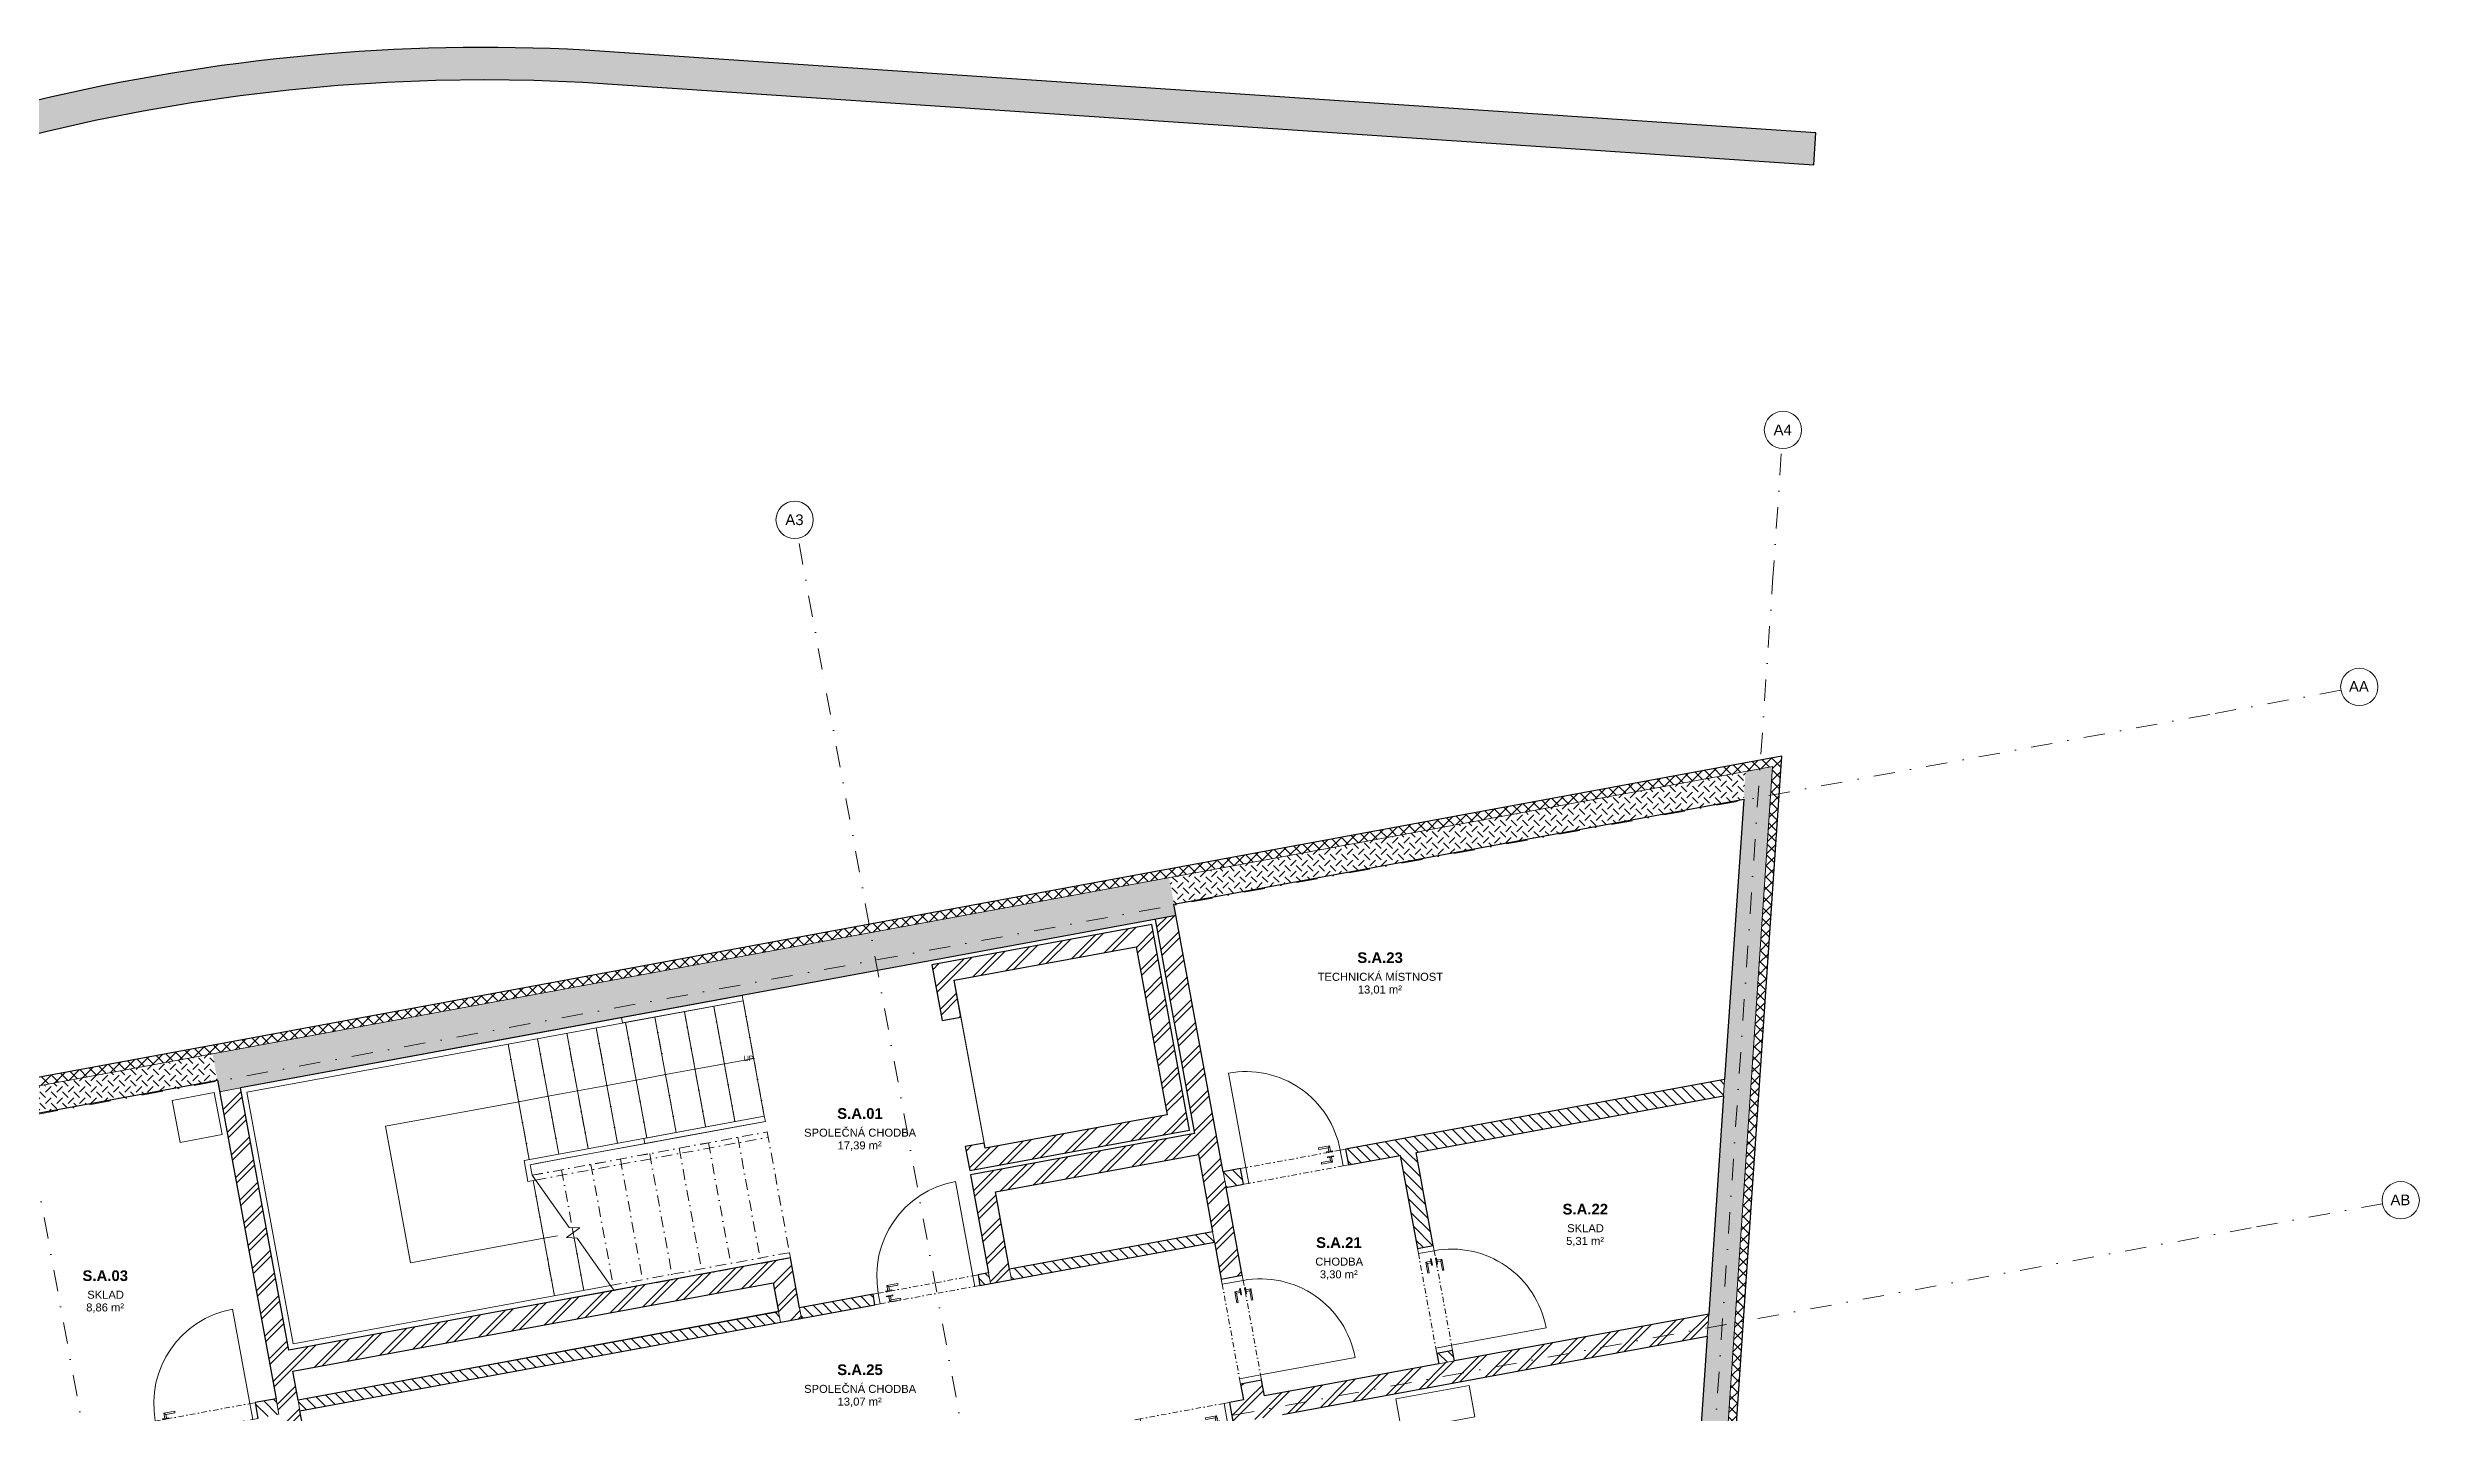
# Model space of a CAD drawing. Header units: millimetres. Extents: x -45447 to 28320, y -3247 to 72859.
# Drawn here: x 6063 to 28320, y 10151 to 22938 of the extents above; entities that cross this region are included whole.
import ezdxf

# ---------------------------------------------------------------- set-up
doc = ezdxf.new("R2010")
doc.units = ezdxf.units.MM
for name, pattern in [('HA_DashDot_10mm-S3mm', [500, 200, -150, 0, -150]), ('HA_DashDot_2_2mm-S0_6mm', [110, 50, -30, 0, -30]), ('HA_DashDot_4mm-S1mm', [200, 100, -50, 0, -50])]:
    doc.linetypes.add(name, pattern=pattern)
for name, color, linetype, lineweight in [('-UNDERLAY_A-AREA-____-IDEN', 252, 'Continuous', 9), ('-UNDERLAY_A-DOOR-____-OTLN', 252, 'Continuous', 9), ('-UNDERLAY_A-DOOR-FRAM-MCUT', 252, 'Continuous', 9), ('-UNDERLAY_A-FLOR-____-OTLN', 252, 'Continuous', 9), ('-UNDERLAY_A-FLOR-HRAL-MBND', 252, 'HA_DashDot_4mm-S1mm', 9), ('-UNDERLAY_A-FLOR-HRAL-OTLN', 252, 'Continuous', 9), ('-UNDERLAY_A-GENM-____-OTLN', 252, 'Continuous', 9), ('-UNDERLAY_A-WALL-____-MCUT', 252, 'Continuous', 9), ('-UNDERLAY_A-WALL-____-PATT', 252, 'Continuous', 25), ('-UNDERLAY_I-WALL-____-MCUT', 252, 'Continuous', 25), ('-UNDERLAY_S-GRID-____-IDEN', 252, 'Continuous', 9), ('-UNDERLAY_S-GRID-____-OTLN', 252, 'Continuous', 5), ('-UNDERLAY_S-STRS-____-IDEN', 252, 'Continuous', 5), ('-UNDERLAY_S-STRS-____-MBND', 252, 'HA_DashDot_4mm-S1mm', 9), ('-UNDERLAY_S-STRS-____-OTLN', 252, 'Continuous', 9), ('A-DOOR-____-MCUT', 252, 'HA_DashDot_2_2mm-S0_6mm', 9), ('A-DOOR-____-OTLN', 252, 'Continuous', 9)]:
    doc.layers.add(name, color=color, linetype=linetype, lineweight=lineweight)
doc.styles.add('Arial', font='arial.ttf', dxfattribs={"height": 50})
doc.styles.add('Arial_1', font='arial.ttf', dxfattribs={"height": 100})
doc.styles.add('Arial_2', font='arial.ttf', dxfattribs={"height": 75})
doc.styles.add('Arial_B', font='arialbd.ttf', dxfattribs={"height": 100})
pattern_1 = [(45, (0, 0), (-125.7236, 125.7236), []), (45, (0, 190.5), (-125.7236, 125.7236), [])]
pattern_2 = [(45, (0, 0), (0, 106.06602), [75, -75]), (135, (0, 56.066), (-106.06602, 7e-15), [75, -75])]
pattern_3 = [(135, (0, 0), (-53.033, -53.033), [])]
pattern_4 = [(45, (0, 0), (-53.033, 53.033), []), (135, (0, 0), (-53.033, -53.033), [])]

# ---------------------------------------------------------------- blocks, each defined once
blk = doc.blocks.new('HA_GM_Shaft_Rectangle _1_ - Default-1406569-1PP')
at = {"layer": '-UNDERLAY_A-GENM-____-OTLN'}
for p, q in [((0, -300), (0, 0)), ((0, 0), (700, 0)), ((700, 0), (700, -300)), ((700, -300), (0, -300))]:
    blk.add_line(p, q, dxfattribs=at)
blk = doc.blocks.new('HA_GM_Shaft_Rectangle _1_ - Default-1428208-1PP')
at = {"layer": '-UNDERLAY_A-GENM-____-OTLN'}
for p, q in [((0, -735), (0, 0)), ((0, 0), (1935, 0)), ((1935, 0), (1935, -735)), ((1935, -735), (0, -735))]:
    blk.add_line(p, q, dxfattribs=at)
blk = doc.blocks.new('HA_GM_Shaft_Rectangle _1_ - Default-1406564-1PP')
at = {"layer": '-UNDERLAY_A-GENM-____-OTLN'}
for p, q in [((0, -275), (0, 0)), ((0, 0), (4580, 0)), ((4580, 0), (4580, -275)), ((4580, -275), (0, -275))]:
    blk.add_line(p, q, dxfattribs=at)
blk = doc.blocks.new('HA_GM_Shaft_Rectangle _1_ - Default-1428171-1PP')
at = {"layer": '-UNDERLAY_A-GENM-____-OTLN'}
for p, q in [((0, -1600), (0, 0)), ((0, 0), (1735, 0)), ((1735, 0), (1735, -1600)), ((1735, -1600), (0, -1600))]:
    blk.add_line(p, q, dxfattribs=at)
blk = doc.blocks.new('HA_GM_Shaft_Rectangle _1_ - Default-1406602-1PP')
at = {"layer": '-UNDERLAY_A-GENM-____-OTLN'}
for p, q in [((0, -400), (0, 0)), ((0, 0), (400, 0)), ((400, 0), (400, -400)), ((400, -400), (0, -400))]:
    blk.add_line(p, q, dxfattribs=at)
blk = doc.blocks.new('HA_DR_Single_Swing_Solid - In_900x1970_SKLEP-1383035-1PP')
at = {"layer": '-UNDERLAY_A-DOOR-FRAM-MCUT'}
for p, q in [((-500, 100), (-450, 100)), ((-450, 100), (-450, -100)), ((450, 100), (500, 100)), ((450, -100), (450, 100)), ((-450, -100), (-500, -100)), ((500, -100), (450, -100))]:
    blk.add_line(p, q, dxfattribs=at)
at = {"layer": 'A-DOOR-____-MCUT'}
for p, q in [((-450, 100), (450, 100)), ((-450, -100), (450, -100))]:
    blk.add_line(p, q, dxfattribs=at)
at = {"layer": 'A-DOOR-____-OTLN', "lineweight": 5}
blk.add_line((450, 1000), (450, 100), dxfattribs=at)
at = {"layer": 'A-DOOR-____-OTLN'}
for p, q in [((-380, 108), (-320, 108)), ((-380, 108), (-380, 100)), ((-320, 100), (-380, 100)), ((-380, 60), (-320, 60)), ((-380, 60), (-380, 52)), ((-320, 52), (-380, 52)), ((-358, 157), (-358, 108)), ((-255, 157), (-358, 157)), ((-358, 52), (-358, 2)), ((-358, 2), (-255, 2)), ((-343, 108), (-343, 143)), ((-343, 143), (-255, 143)), ((-343, 17), (-343, 52)), ((-255, 17), (-343, 17)), ((-320, 100), (-320, 108)), ((-320, 52), (-320, 60)), ((-255, 157), (-255, 143)), ((-255, 17), (-255, 2))]:
    blk.add_line(p, q, dxfattribs=at)
at = {"layer": 'A-DOOR-____-OTLN', "lineweight": 5}
blk.add_arc((450, 100), 900, 90, 180, dxfattribs=at)
at = {"layer": 'A-DOOR-____-OTLN'}
for points in [[(-343, 143), (-343, 143), (-343, 143), (-343, 143), (-343, 143), (-344, 144), (-344, 144), (-345, 145), (-345, 145), (-346, 146), (-347, 147), (-347, 147), (-348, 148), (-348, 148), (-349, 149), (-349, 149), (-350, 150), (-350, 150), (-350, 150), (-351, 151), (-351, 151), (-352, 152), (-352, 152), (-353, 153), (-353, 153), (-354, 154), (-354, 154), (-355, 155), (-355, 155), (-356, 156), (-356, 156), (-357, 157), (-357, 157), (-357, 157), (-358, 157), (-358, 157)], [(-358, 2), (-358, 2), (-357, 3), (-357, 3), (-357, 3), (-356, 4), (-356, 4), (-355, 5), (-355, 5), (-354, 6), (-353, 7), (-353, 7), (-352, 8), (-352, 8), (-351, 9), (-351, 9), (-350, 10), (-350, 10), (-350, 10), (-349, 11), (-349, 11), (-348, 12), (-348, 12), (-347, 13), (-347, 13), (-346, 14), (-346, 14), (-345, 15), (-345, 15), (-344, 16), (-344, 16), (-343, 17), (-343, 17), (-343, 17), (-343, 17), (-343, 17)]]:
    blk.add_open_spline(points, degree=3, knots=[0, 0, 0, 0, 0.083333, 0.125, 0.166667, 0.208333, 0.229167, 0.25, 0.291667, 0.333333, 0.354167, 0.375, 0.395833, 0.416667, 0.4375, 0.458333, 0.479167, 0.5, 0.520833, 0.541667, 0.5625, 0.583333, 0.604167, 0.625, 0.645833, 0.666667, 0.6875, 0.708333, 0.75, 0.770833, 0.791667, 0.833333, 0.875, 0.916667, 1, 1, 1, 1], dxfattribs=at)
blk = doc.blocks.new('HA_DR_Single_Swing_Solid - In_900x1970_SKLEP-1383148-1PP')
at = {"layer": '-UNDERLAY_A-DOOR-FRAM-MCUT'}
for p, q in [((-500, 75), (-450, 75)), ((-450, 75), (-450, -75)), ((450, 75), (500, 75)), ((450, -75), (450, 75)), ((-450, -75), (-500, -75)), ((500, -75), (450, -75))]:
    blk.add_line(p, q, dxfattribs=at)
at = {"layer": 'A-DOOR-____-MCUT'}
for p, q in [((-450, 75), (450, 75)), ((-450, -75), (450, -75))]:
    blk.add_line(p, q, dxfattribs=at)
at = {"layer": 'A-DOOR-____-OTLN', "lineweight": 5}
blk.add_line((450, 975), (450, 75), dxfattribs=at)
at = {"layer": 'A-DOOR-____-OTLN'}
for p, q in [((-380, 83), (-320, 83)), ((-380, 83), (-380, 75)), ((-320, 75), (-380, 75)), ((-380, 35), (-320, 35)), ((-380, 35), (-380, 27)), ((-320, 27), (-380, 27)), ((-358, 132), (-358, 83)), ((-255, 132), (-358, 132)), ((-358, 27), (-358, -22)), ((-343, 83), (-343, 118)), ((-343, 118), (-255, 118)), ((-343, -8), (-343, 27)), ((-320, 75), (-320, 83)), ((-320, 27), (-320, 35)), ((-255, 132), (-255, 118)), ((-358, -22), (-255, -22)), ((-255, -8), (-343, -8)), ((-255, -8), (-255, -22))]:
    blk.add_line(p, q, dxfattribs=at)
at = {"layer": 'A-DOOR-____-OTLN', "lineweight": 5}
blk.add_arc((450, 75), 900, 90, 180, dxfattribs=at)
at = {"layer": 'A-DOOR-____-OTLN'}
for points in [[(-343, 118), (-343, 118), (-343, 118), (-343, 118), (-343, 118), (-344, 119), (-344, 119), (-345, 120), (-345, 120), (-346, 121), (-347, 122), (-347, 122), (-348, 123), (-348, 123), (-349, 124), (-349, 124), (-350, 125), (-350, 125), (-350, 125), (-351, 126), (-351, 126), (-352, 127), (-352, 127), (-353, 128), (-353, 128), (-354, 129), (-354, 129), (-355, 130), (-355, 130), (-356, 131), (-356, 131), (-357, 132), (-357, 132), (-357, 132), (-358, 132), (-358, 132)], [(-358, -22), (-358, -22), (-357, -22), (-357, -22), (-357, -22), (-356, -21), (-356, -21), (-355, -20), (-355, -20), (-354, -19), (-353, -18), (-353, -18), (-352, -17), (-352, -17), (-351, -16), (-351, -16), (-350, -15), (-350, -15), (-350, -15), (-349, -14), (-349, -14), (-348, -13), (-348, -13), (-347, -12), (-347, -12), (-346, -11), (-346, -11), (-345, -10), (-345, -10), (-344, -9), (-344, -9), (-343, -8), (-343, -8), (-343, -8), (-343, -8), (-343, -8)]]:
    blk.add_open_spline(points, degree=3, knots=[0, 0, 0, 0, 0.083333, 0.125, 0.166667, 0.208333, 0.229167, 0.25, 0.291667, 0.333333, 0.354167, 0.375, 0.395833, 0.416667, 0.4375, 0.458333, 0.479167, 0.5, 0.520833, 0.541667, 0.5625, 0.583333, 0.604167, 0.625, 0.645833, 0.666667, 0.6875, 0.708333, 0.75, 0.770833, 0.791667, 0.833333, 0.875, 0.916667, 1, 1, 1, 1], dxfattribs=at)
blk = doc.blocks.new('HA_DR_Single_Swing_Solid - In_900x1970_SKLEP-1383133-1PP')
at = {"layer": '-UNDERLAY_A-DOOR-FRAM-MCUT'}
for p, q in [((-450, 75), (-500, 75)), ((-450, -75), (-450, 75)), ((500, 75), (450, 75)), ((450, 75), (450, -75)), ((-500, -75), (-450, -75)), ((450, -75), (500, -75))]:
    blk.add_line(p, q, dxfattribs=at)
at = {"layer": 'A-DOOR-____-MCUT'}
for p, q in [((-450, 75), (450, 75)), ((-450, -75), (450, -75))]:
    blk.add_line(p, q, dxfattribs=at)
at = {"layer": 'A-DOOR-____-OTLN'}
for p, q in [((-358, 22), (-358, -27)), ((-255, 22), (-358, 22)), ((-343, -27), (-343, 7)), ((-343, 7), (-255, 7)), ((-255, 22), (-255, 7)), ((-380, -27), (-320, -27)), ((-380, -27), (-380, -35)), ((-320, -35), (-380, -35)), ((-380, -75), (-320, -75)), ((-380, -75), (-380, -83)), ((-320, -83), (-380, -83)), ((-358, -83), (-358, -133)), ((-358, -133), (-255, -133)), ((-343, -118), (-343, -83)), ((-255, -118), (-343, -118)), ((-320, -35), (-320, -27)), ((-320, -83), (-320, -75)), ((-255, -118), (-255, -133))]:
    blk.add_line(p, q, dxfattribs=at)
at = {"layer": 'A-DOOR-____-OTLN', "lineweight": 5}
blk.add_line((450, -975), (450, -75), dxfattribs=at)
blk.add_arc((450, -75), 900, 180, 270, dxfattribs=at)
at = {"layer": 'A-DOOR-____-OTLN'}
for points in [[(-343, 7), (-343, 7), (-343, 8), (-343, 8), (-343, 8), (-344, 9), (-344, 9), (-345, 10), (-345, 10), (-346, 11), (-347, 12), (-347, 12), (-348, 13), (-348, 13), (-349, 14), (-349, 14), (-350, 15), (-350, 15), (-350, 15), (-351, 16), (-351, 16), (-352, 17), (-352, 17), (-353, 18), (-353, 18), (-354, 19), (-354, 19), (-355, 20), (-355, 20), (-356, 21), (-356, 21), (-357, 22), (-357, 22), (-357, 22), (-358, 22), (-358, 22)], [(-358, -133), (-358, -133), (-357, -132), (-357, -132), (-357, -132), (-356, -131), (-356, -131), (-355, -130), (-355, -130), (-354, -129), (-353, -128), (-353, -128), (-352, -127), (-352, -127), (-351, -126), (-351, -126), (-350, -125), (-350, -125), (-350, -125), (-349, -124), (-349, -124), (-348, -123), (-348, -123), (-347, -122), (-347, -122), (-346, -121), (-346, -121), (-345, -120), (-345, -120), (-344, -119), (-344, -119), (-343, -118), (-343, -118), (-343, -118), (-343, -118), (-343, -118)]]:
    blk.add_open_spline(points, degree=3, knots=[0, 0, 0, 0, 0.083333, 0.125, 0.166667, 0.208333, 0.229167, 0.25, 0.291667, 0.333333, 0.354167, 0.375, 0.395833, 0.416667, 0.4375, 0.458333, 0.479167, 0.5, 0.520833, 0.541667, 0.5625, 0.583333, 0.604167, 0.625, 0.645833, 0.666667, 0.6875, 0.708333, 0.75, 0.770833, 0.791667, 0.833333, 0.875, 0.916667, 1, 1, 1, 1], dxfattribs=at)
blk = doc.blocks.new('HA_DR_Single_Swing_Solid - In_800x1970_SKLEP-1384679-1PP')
at = {"layer": '-UNDERLAY_A-DOOR-FRAM-MCUT'}
for p, q in [((-450, 100), (-400, 100)), ((-400, 100), (-400, -100)), ((400, 100), (450, 100)), ((400, -100), (400, 100)), ((-400, -100), (-450, -100)), ((450, -100), (400, -100))]:
    blk.add_line(p, q, dxfattribs=at)
at = {"layer": 'A-DOOR-____-MCUT'}
for p, q in [((-400, 100), (400, 100)), ((-400, -100), (400, -100))]:
    blk.add_line(p, q, dxfattribs=at)
at = {"layer": 'A-DOOR-____-OTLN', "lineweight": 5}
blk.add_line((400, 900), (400, 100), dxfattribs=at)
at = {"layer": 'A-DOOR-____-OTLN'}
for p, q in [((-330, 108), (-270, 108)), ((-330, 108), (-330, 100)), ((-270, 100), (-330, 100)), ((-330, 60), (-270, 60)), ((-330, 60), (-330, 52)), ((-270, 52), (-330, 52)), ((-308, 157), (-308, 108)), ((-205, 157), (-308, 157)), ((-308, 52), (-308, 3)), ((-308, 3), (-205, 3)), ((-293, 108), (-293, 143)), ((-293, 143), (-205, 143)), ((-293, 17), (-293, 52)), ((-205, 17), (-293, 17)), ((-270, 100), (-270, 108)), ((-270, 52), (-270, 60)), ((-205, 157), (-205, 143)), ((-205, 17), (-205, 3))]:
    blk.add_line(p, q, dxfattribs=at)
at = {"layer": 'A-DOOR-____-OTLN', "lineweight": 5}
blk.add_arc((400, 100), 800, 90, 180, dxfattribs=at)
at = {"layer": 'A-DOOR-____-OTLN'}
for points in [[(-293, 143), (-293, 143), (-293, 143), (-293, 143), (-293, 143), (-294, 144), (-294, 144), (-295, 145), (-295, 145), (-296, 146), (-297, 147), (-297, 147), (-298, 148), (-298, 148), (-299, 149), (-299, 149), (-300, 150), (-300, 150), (-300, 150), (-301, 151), (-301, 151), (-302, 152), (-302, 152), (-303, 153), (-303, 153), (-304, 154), (-304, 154), (-305, 155), (-305, 155), (-306, 156), (-306, 156), (-307, 157), (-307, 157), (-307, 157), (-308, 157), (-308, 157)], [(-308, 3), (-308, 3), (-307, 3), (-307, 3), (-307, 3), (-306, 4), (-306, 4), (-305, 5), (-305, 5), (-304, 6), (-303, 7), (-303, 7), (-302, 8), (-302, 8), (-301, 9), (-301, 9), (-300, 10), (-300, 10), (-300, 10), (-299, 11), (-299, 11), (-298, 12), (-298, 12), (-297, 13), (-297, 13), (-296, 14), (-296, 14), (-295, 15), (-295, 15), (-294, 16), (-294, 16), (-293, 17), (-293, 17), (-293, 17), (-293, 17), (-293, 17)]]:
    blk.add_open_spline(points, degree=3, knots=[0, 0, 0, 0, 0.083333, 0.125, 0.166667, 0.208333, 0.229167, 0.25, 0.291667, 0.333333, 0.354167, 0.375, 0.395833, 0.416667, 0.4375, 0.458333, 0.479167, 0.5, 0.520833, 0.541667, 0.5625, 0.583333, 0.604167, 0.625, 0.645833, 0.666667, 0.6875, 0.708333, 0.75, 0.770833, 0.791667, 0.833333, 0.875, 0.916667, 1, 1, 1, 1], dxfattribs=at)
blk = doc.blocks.new('Top Rail Type - Top Rail_Internal_-1405265-1PP')
at = {"layer": '-UNDERLAY_A-FLOR-HRAL-OTLN'}
for p, q in [((11444, 13850), (12573, 14057)), ((12573, 14057), (12583, 14008)), ((11453, 13800), (11444, 13850)), ((12583, 14008), (11453, 13800))]:
    blk.add_line(p, q, dxfattribs=at)
blk = doc.blocks.new('Top Rail Type - Top Rail_Internal_-V18-1PP')
at = {"layer": '-UNDERLAY_A-FLOR-HRAL-MBND'}
for p, q in [((11341, 11340), (13017, 11649)), ((11373, 11295), (13026, 11599)), ((13017, 11649), (13026, 11599))]:
    blk.add_line(p, q, dxfattribs=at)
at = {"layer": '-UNDERLAY_A-FLOR-HRAL-OTLN'}
for p, q in [((12573, 14057), (10370, 13652)), ((12583, 14008), (12573, 14057)), ((12583, 14008), (10380, 13603)), ((10370, 13652), (7873, 13192)), ((10380, 13603), (7931, 13152)), ((7873, 13192), (8325, 10734)), ((7931, 13152), (8365, 10793)), ((8325, 10734), (10547, 11143)), ((8365, 10793), (10538, 11193)), ((10538, 11193), (11341, 11340)), ((10547, 11143), (11373, 11295)), ((11373, 11295), (11341, 11340))]:
    blk.add_line(p, q, dxfattribs=at)
blk = doc.blocks.new('Top Rail Type - Top Rail_Internal_-1405281-1PP')
at = {"layer": '-UNDERLAY_A-FLOR-HRAL-OTLN'}
for p, q in [((11652, 12719), (12781, 12927)), ((12781, 12927), (12791, 12878)), ((11661, 12670), (11652, 12719)), ((12791, 12878), (11661, 12670))]:
    blk.add_line(p, q, dxfattribs=at)
blk = doc.blocks.new('Top Rail Type - Top Rail_Internal_-V19-1PP')
at = {"layer": '-UNDERLAY_A-FLOR-HRAL-MBND'}
for p, q in [((10606, 12373), (12809, 12779)), ((10638, 12329), (12818, 12730)), ((12809, 12779), (12818, 12730))]:
    blk.add_line(p, q, dxfattribs=at)
at = {"layer": '-UNDERLAY_A-FLOR-HRAL-OTLN'}
for p, q in [((12781, 12927), (10652, 12535)), ((12791, 12878), (12781, 12927)), ((12791, 12878), (10661, 12486)), ((10652, 12535), (10529, 12513)), ((10529, 12513), (10565, 12315)), ((10661, 12486), (10587, 12472)), ((10587, 12472), (10605, 12373)), ((10565, 12315), (10638, 12329)), ((10605, 12373), (10606, 12373)), ((10638, 12329), (10606, 12373))]:
    blk.add_line(p, q, dxfattribs=at)
blk = doc.blocks.new('HA_GM_Shaft_Rectangle _1_ - Default-1430006-1PP')
at = {"layer": '-UNDERLAY_A-GENM-____-OTLN'}
for p, q in [((0, -735), (0, 0)), ((0, 0), (1935, 0)), ((1935, 0), (1935, -735)), ((1935, -735), (0, -735))]:
    blk.add_line(p, q, dxfattribs=at)
blk = doc.blocks.new('HA_GM_Shaft_Rectangle _1_ - Default-1406634-1PP')
at = {"layer": '-UNDERLAY_A-GENM-____-OTLN'}
for p, q in [((0, -275), (0, 0)), ((0, 0), (4580, 0)), ((4580, 0), (4580, -275)), ((4580, -275), (0, -275))]:
    blk.add_line(p, q, dxfattribs=at)
blk = doc.blocks.new('HA_DR_Single_Swing_Solid - In_900x2100_sklenene-V25-1PP')
at = {"layer": '-UNDERLAY_A-DOOR-FRAM-MCUT'}
for p, q in [((-500, 50), (-450, 50)), ((-450, 50), (-450, -50)), ((450, 50), (500, 50)), ((450, -50), (450, 50)), ((-450, -50), (-500, -50)), ((500, -50), (450, -50))]:
    blk.add_line(p, q, dxfattribs=at)
at = {"layer": 'A-DOOR-____-MCUT'}
for p, q in [((-450, 50), (450, 50)), ((-450, -50), (450, -50))]:
    blk.add_line(p, q, dxfattribs=at)
at = {"layer": 'A-DOOR-____-OTLN', "lineweight": 5}
blk.add_line((450, 950), (450, 50), dxfattribs=at)
at = {"layer": 'A-DOOR-____-OTLN'}
for p, q in [((-380, 58), (-320, 58)), ((-380, 58), (-380, 50)), ((-320, 50), (-380, 50)), ((-380, 10), (-320, 10)), ((-380, 10), (-380, 2)), ((-320, 2), (-380, 2)), ((-358, 107), (-358, 58)), ((-255, 107), (-358, 107)), ((-358, 2), (-358, -47)), ((-343, 58), (-343, 93)), ((-343, 93), (-255, 93)), ((-343, -33), (-343, 2)), ((-320, 50), (-320, 58)), ((-320, 2), (-320, 10)), ((-255, 107), (-255, 93)), ((-358, -47), (-255, -47)), ((-255, -33), (-343, -33)), ((-255, -33), (-255, -47))]:
    blk.add_line(p, q, dxfattribs=at)
at = {"layer": 'A-DOOR-____-OTLN', "lineweight": 5}
blk.add_arc((450, 50), 900, 90, 180, dxfattribs=at)
at = {"layer": 'A-DOOR-____-OTLN'}
for points in [[(-343, 93), (-343, 93), (-343, 93), (-343, 93), (-343, 93), (-344, 94), (-344, 94), (-345, 95), (-345, 95), (-346, 96), (-347, 97), (-347, 97), (-348, 98), (-348, 98), (-349, 99), (-349, 99), (-350, 100), (-350, 100), (-350, 100), (-351, 101), (-351, 101), (-352, 102), (-352, 102), (-353, 103), (-353, 103), (-354, 104), (-354, 104), (-355, 105), (-355, 105), (-356, 106), (-356, 106), (-357, 107), (-357, 107), (-357, 107), (-358, 107), (-358, 107)], [(-358, -47), (-358, -47), (-357, -47), (-357, -47), (-357, -47), (-356, -46), (-356, -46), (-355, -45), (-355, -45), (-354, -44), (-353, -43), (-353, -43), (-352, -42), (-352, -42), (-351, -41), (-351, -41), (-350, -40), (-350, -40), (-350, -40), (-349, -39), (-349, -39), (-348, -38), (-348, -38), (-347, -37), (-347, -37), (-346, -36), (-346, -36), (-345, -35), (-345, -35), (-344, -34), (-344, -34), (-343, -33), (-343, -33), (-343, -33), (-343, -33), (-343, -33)]]:
    blk.add_open_spline(points, degree=3, knots=[0, 0, 0, 0, 0.083333, 0.125, 0.166667, 0.208333, 0.229167, 0.25, 0.291667, 0.333333, 0.354167, 0.375, 0.395833, 0.416667, 0.4375, 0.458333, 0.479167, 0.5, 0.520833, 0.541667, 0.5625, 0.583333, 0.604167, 0.625, 0.645833, 0.666667, 0.6875, 0.708333, 0.75, 0.770833, 0.791667, 0.833333, 0.875, 0.916667, 1, 1, 1, 1], dxfattribs=at)
blk = doc.blocks.new('Grid - Radius 3_5mm-353793-1PP')
at = {"layer": '-UNDERLAY_S-GRID-____-IDEN'}
blk.add_circle((0, 0), 3.5, dxfattribs=at)

msp = doc.modelspace()

# ---------------------------------------------------------------- hatches: boundary and pattern name
at = {"layer": '-UNDERLAY_A-WALL-____-PATT', "lineweight": 5}
h = msp.add_hatch(dxfattribs=at)
h.set_pattern_fill('FP_2', color=256, style=0, pattern_type=2)
h.set_pattern_definition(pattern_2)
h.paths.add_polyline_path([(1303, 20259), (1372, 20299), (1774, 20522), (2182, 20735), (2595, 20937), (3013, 21129), (3436, 21309), (3864, 21478), (4296, 21636), (4732, 21783), (5171, 21919), (5614, 22043), (6060, 22155), (6509, 22256), (6960, 22345), (7413, 22422), (7869, 22488), (8325, 22542), (8783, 22584), (9242, 22613), (9702, 22631), (10162, 22638), (10622, 22632), (11081, 22614), (11099, 22913), (10627, 22932), (10155, 22938), (9684, 22931), (9212, 22912), (8741, 22881), (8271, 22838), (7802, 22782), (7335, 22714), (6870, 22633), (6407, 22541), (5947, 22436), (5490, 22320), (5035, 22191), (4585, 22051), (4138, 21899), (3695, 21735), (3257, 21559), (2824, 21373), (2395, 21174), (1972, 20965), (1555, 20745), (1143, 20514)])
h = msp.add_hatch(dxfattribs=at)
h.set_pattern_fill('FP_2', color=256, style=0, pattern_type=2)
h.set_pattern_definition(pattern_2)
h.paths.add_polyline_path([(22615, 21838), (22635, 22137), (11099, 22913), (11081, 22614)])
h = msp.add_hatch(dxfattribs=at)
h.set_pattern_fill('FP_15', color=256, style=0, pattern_type=2)
h.set_pattern_definition(pattern_4)
h.paths.add_polyline_path([(5745, 13167), (22311, 16216), (22317, 16298), (5699, 13240)])
h = msp.add_hatch(dxfattribs=at)
h.set_pattern_fill('FP_2', color=256, style=0, pattern_type=2)
h.set_pattern_definition(pattern_2)
h.paths.add_polyline_path([(16620, 14914), (21959, 15897), (21976, 16154), (16575, 15160)])
h = msp.add_hatch(dxfattribs=at)
h.set_pattern_fill('FP_2', color=256, style=0, pattern_type=2)
h.set_pattern_definition(pattern_2)
h.paths.add_polyline_path([(21143, 3881), (21397, 3927), (22230, 16201), (21976, 16154), (21235, 5231)])
h = msp.add_hatch(dxfattribs=at)
h.set_pattern_fill('FP_15', color=256, style=0, pattern_type=2)
h.set_pattern_definition(pattern_4)
h.paths.add_polyline_path([(21374, 3588), (21455, 3602), (22311, 16216), (22230, 16201), (21379, 3670)])
h = msp.add_hatch(dxfattribs=at)
h.set_pattern_fill('FP_2', color=256, style=0, pattern_type=2)
h.set_pattern_definition(pattern_2)
h.paths.add_polyline_path([(7676, 13156), (16640, 14806), (16575, 15160), (7610, 13510), (7656, 13265)])
h = msp.add_hatch(dxfattribs=at)
h.set_pattern_fill('FP_1', color=256, style=0, pattern_type=2)
h.set_pattern_definition(pattern_1)
h.paths.add_polyline_path([(14384, 14167), (16267, 14514), (16234, 14691), (14351, 14344)])
h = msp.add_hatch(dxfattribs=at)
h.set_pattern_fill('FP_1', color=256, style=0, pattern_type=2)
h.set_pattern_definition(pattern_1)
h.paths.add_polyline_path([(16589, 12763), (16766, 12796), (16411, 14723), (16234, 14691), (16556, 12940)])
h = msp.add_hatch(dxfattribs=at)
h.set_pattern_fill('FP_1', color=256, style=0, pattern_type=2)
h.set_pattern_definition(pattern_1)
h.paths.add_polyline_path([(17271, 10270), (17468, 10307), (17441, 10454), (17244, 10418), (17257, 10349)])
h.paths.add_polyline_path([(17063, 11401), (17260, 11438), (16640, 14806), (16443, 14770), (17048, 11486)])
h = msp.add_hatch(dxfattribs=at)
h.set_pattern_fill('FP_1', color=256, style=0, pattern_type=2)
h.set_pattern_definition(pattern_1)
h.paths.add_polyline_path([(14673, 12594), (14850, 12626), (14841, 12675), (14664, 12643)])
h.paths.add_polyline_path([(14447, 13823), (14624, 13855), (14561, 14200), (14384, 14167)])
h = msp.add_hatch(dxfattribs=at)
h.set_pattern_fill('FP_2', color=256, style=0, pattern_type=2)
h.set_pattern_definition(pattern_2)
h.paths.add_polyline_path([(5888, 12939), (7656, 13265), (7610, 13510), (5745, 13167)])
h = msp.add_hatch(dxfattribs=at)
h.set_pattern_fill('FP_1', color=256, style=0, pattern_type=2)
h.set_pattern_definition(pattern_1)
h.paths.add_polyline_path([(8504, 8657), (8700, 8693), (8664, 8890), (8467, 8854)])
h.paths.add_polyline_path([(8286, 9837), (8483, 9873), (7872, 13193), (7676, 13156), (8232, 10132)])
h = msp.add_hatch(dxfattribs=at)
h.set_pattern_fill('FP_3', color=256, style=0, pattern_type=2)
h.set_pattern_definition(pattern_3)
h.paths.add_polyline_path([(17109, 12259), (17271, 12289), (17244, 12436), (17082, 12406)])
h.paths.add_polyline_path([(18255, 12470), (21770, 13117), (21780, 13271), (18227, 12617)])
h = msp.add_hatch(dxfattribs=at)
h.set_pattern_fill('FP_1', color=256, style=0, pattern_type=2)
h.set_pattern_definition(pattern_1)
h.paths.add_polyline_path([(14706, 12417), (16589, 12763), (16556, 12940), (14673, 12594)])
h = msp.add_hatch(dxfattribs=at)
h.set_pattern_fill('FP_1', color=256, style=0, pattern_type=2)
h.set_pattern_definition(pattern_1)
h.paths.add_polyline_path([(14946, 12217), (16849, 12567), (16813, 12764), (14910, 12413)])
h = msp.add_hatch(dxfattribs=at)
h.set_pattern_fill('FP_3', color=256, style=0, pattern_type=2)
h.set_pattern_definition(pattern_3)
h.paths.add_polyline_path([(19101, 10607), (19248, 10634), (19230, 10733), (19083, 10705)])
h.paths.add_polyline_path([(18902, 11689), (19049, 11716), (18889, 12586), (18741, 12559), (18834, 12055)])
h = msp.add_hatch(dxfattribs=at)
h.set_pattern_fill('FP_1', color=256, style=0, pattern_type=2)
h.set_pattern_definition(pattern_1)
h.paths.add_polyline_path([(14900, 11359), (15097, 11395), (14910, 12413), (14713, 12377), (14882, 11458)])
h = msp.add_hatch(dxfattribs=at)
h.set_pattern_fill('FP_3', color=256, style=0, pattern_type=2)
h.set_pattern_definition(pattern_3)
h.paths.add_polyline_path([(15097, 11395), (17000, 11746), (16982, 11844), (15079, 11494)])
h = msp.add_hatch(dxfattribs=at)
h.set_pattern_fill('FP_1', color=256, style=0, pattern_type=2)
h.set_pattern_definition(pattern_1)
h.paths.add_polyline_path([(8361, 10537), (13062, 11402), (13026, 11599), (8325, 10734), (8325, 10732)])
h = msp.add_hatch(dxfattribs=at)
h.set_pattern_fill('FP_1', color=256, style=0, pattern_type=2)
h.set_pattern_definition(pattern_1)
h.paths.add_polyline_path([(12933, 10997), (13130, 11034), (13062, 11402), (12865, 11366), (12915, 11096)])
h = msp.add_hatch(dxfattribs=at)
h.set_pattern_fill('FP_3', color=256, style=0, pattern_type=2)
h.set_pattern_definition(pattern_3)
h.paths.add_polyline_path([(13130, 11034), (13818, 11160), (13800, 11259), (13112, 11132)])
h.paths.add_polyline_path([(14802, 11341), (14900, 11359), (14882, 11458), (14784, 11440)])
h = msp.add_hatch(dxfattribs=at)
h.set_pattern_fill('FP_1', color=256, style=0, pattern_type=2)
h.set_pattern_definition(pattern_1)
h.paths.add_polyline_path([(6740, 8129), (10551, 8830), (10515, 9027), (6704, 8326)])
h.paths.add_polyline_path([(11436, 8993), (16290, 9886), (16254, 10083), (11400, 9190)])
h.paths.add_polyline_path([(17175, 10049), (21617, 10867), (21631, 11073), (17139, 10246), (17172, 10064)])
h = msp.add_hatch(dxfattribs=at)
h.set_pattern_fill('FP_3', color=256, style=0, pattern_type=2)
h.set_pattern_definition(pattern_3)
h.paths.add_polyline_path([(8429, 10168), (12933, 10997), (12915, 11096), (8411, 10267)])
h = msp.add_hatch(dxfattribs=at)
h.set_pattern_fill('FP_3', color=256, style=0, pattern_type=2)
h.set_pattern_definition(pattern_3)
h.paths.add_polyline_path([(5213, 9577), (7052, 9915), (7025, 10063), (5186, 9724)])
h.paths.add_polyline_path([(8035, 10096), (8232, 10132), (8205, 10280), (8008, 10244)])

# ---------------------------------------------------------------- linework, layer by layer
at = {"layer": '-UNDERLAY_A-FLOR-____-OTLN'}
msp.add_line((14841, 12675), (14624, 13855), dxfattribs=at)
at = {"layer": '-UNDERLAY_A-WALL-____-MCUT', "lineweight": 25}
for p, q in [((22317, 16298), (5784, 13256)), ((21455, 3602), (22317, 16298))]:
    msp.add_line(p, q, dxfattribs=at)
at = {"layer": '-UNDERLAY_A-WALL-____-MCUT'}
for p, q in [((22230, 16201), (5745, 13167)), ((21397, 3927), (22230, 16201)), ((7872, 13193), (7676, 13156)), ((21770, 13117), (21780, 13271)), ((17082, 12406), (17109, 12259)), ((17000, 11746), (16982, 11844)), ((14900, 11359), (14882, 11458)), ((15079, 11494), (15097, 11395)), ((13112, 11132), (13130, 11034)), ((12933, 10997), (12915, 11096)), ((21617, 10867), (21631, 11073)), ((19101, 10607), (19248, 10634)), ((8232, 10132), (8205, 10280)), ((8411, 10267), (8429, 10168))]:
    msp.add_line(p, q, dxfattribs=at)
at = {"layer": '-UNDERLAY_I-WALL-____-MCUT'}
for p, q in [((22635, 22137), (11099, 22913)), ((11081, 22614), (22615, 21838)), ((22615, 21838), (22635, 22137)), ((16620, 14914), (21959, 15897)), ((21959, 15897), (21780, 13271)), ((17082, 12406), (16620, 14914)), ((16640, 14806), (7872, 13193)), ((16411, 14723), (14351, 14344)), ((16766, 12796), (16411, 14723)), ((16443, 14770), (16813, 12764)), ((14561, 14200), (16267, 14514)), ((16267, 14514), (16556, 12940)), ((14351, 14344), (14447, 13823)), ((14624, 13855), (14561, 14200)), ((14447, 13823), (14624, 13855)), ((4784, 12736), (7656, 13265)), ((7656, 13265), (8205, 10280)), ((8325, 10734), (7872, 13193)), ((21780, 13271), (18227, 12617)), ((16556, 12940), (14850, 12626)), ((18889, 12586), (21770, 13117)), ((21770, 13117), (21631, 11073)), ((14706, 12417), (16766, 12796)), ((16813, 12764), (14713, 12377)), ((14841, 12675), (14664, 12643)), ((14664, 12643), (14706, 12417)), ((14850, 12626), (14841, 12675)), ((14946, 12217), (16849, 12567)), ((16849, 12567), (16982, 11844)), ((18227, 12617), (18255, 12470)), ((18255, 12470), (18741, 12559)), ((18741, 12559), (18902, 11689)), ((19049, 11716), (18889, 12586)), ((14713, 12377), (14882, 11458)), ((17244, 12436), (17082, 12406)), ((17109, 12259), (17271, 12289)), ((17260, 11438), (17109, 12259)), ((17271, 12289), (17244, 12436)), ((15079, 11494), (14946, 12217)), ((16982, 11844), (15079, 11494)), ((13026, 11599), (8325, 10734)), ((13112, 11132), (13026, 11599)), ((14802, 11341), (17000, 11746)), ((17000, 11746), (17063, 11401)), ((18902, 11689), (19049, 11716)), ((8361, 10537), (12865, 11366)), ((12865, 11366), (12915, 11096)), ((14882, 11458), (14784, 11440)), ((14784, 11440), (14802, 11341)), ((17063, 11401), (17260, 11438)), ((8429, 10168), (13818, 11160)), ((13800, 11259), (13112, 11132)), ((13818, 11160), (13800, 11259)), ((12915, 11096), (8411, 10267)), ((21631, 11073), (19248, 10634)), ((17637, 10134), (21617, 10867)), ((19230, 10733), (19083, 10705)), ((19083, 10705), (19101, 10607)), ((19248, 10634), (19230, 10733)), ((21617, 10867), (21521, 9446)), ((8411, 10267), (8361, 10537)), ((19101, 10607), (17468, 10307)), ((8205, 10280), (8008, 10244)), ((8008, 10244), (8035, 10096)), ((17271, 10270), (17139, 10246)), ((17139, 10246), (17175, 10049)), ((17441, 10454), (17244, 10418)), ((17244, 10418), (17271, 10270)), ((17468, 10307), (17441, 10454)), ((8483, 9873), (8429, 10168))]:
    msp.add_line(p, q, dxfattribs=at)
at = {"layer": '-UNDERLAY_I-WALL-____-MCUT', "flags": 128}
msp.add_lwpolyline([(1372, 20299), (1774, 20522), (2182, 20735), (2595, 20937), (3013, 21129), (3436, 21309), (3864, 21478), (4296, 21636), (4732, 21783), (5171, 21919), (5614, 22043), (6060, 22155), (6509, 22256), (6960, 22345), (7413, 22422), (7869, 22488), (8325, 22542), (8783, 22584), (9242, 22613), (9702, 22631), (10162, 22638), (10622, 22632), (11081, 22614)], dxfattribs=at)
at = {"layer": '-UNDERLAY_I-WALL-____-MCUT'}
msp.add_arc((10165, 4938), 18000, 87.0244, 120.0782, dxfattribs=at)
at = {"layer": '-UNDERLAY_S-GRID-____-OTLN', "linetype": 'HA_DashDot_10mm-S3mm', "lineweight": 9}
for p, q in [((22230, 17933), (22315, 19180)), ((13323, 17112), (13097, 18341)), ((21071, 852), (22230, 17933)), ((16478, -34), (13323, 17112)), ((27556, 16917), (26326, 16690)), ((26326, 16690), (-3931, 11122)), ((8512, -1500), (5357, 15646)), ((27944, 12107), (26715, 11881)), ((26715, 11881), (-3931, 6242))]:
    msp.add_line(p, q, dxfattribs=at)
at = {"layer": '-UNDERLAY_S-STRS-____-MBND'}
for p, q in [((10606, 12374), (12809, 12779)), ((12533, 12729), (12750, 11548)), ((12533, 12729), (12750, 11548)), ((12809, 12779), (13026, 11599)), ((11156, 12475), (11374, 11295)), ((11156, 12475), (11374, 11295)), ((11432, 12526), (11649, 11346)), ((11432, 12526), (11649, 11346)), ((11707, 12577), (11924, 11396)), ((11707, 12577), (11924, 11396)), ((11983, 12627), (12200, 11447)), ((11983, 12627), (12200, 11447)), ((12258, 12678), (12475, 11498)), ((12258, 12678), (12475, 11498)), ((10881, 12424), (10981, 11884)), ((10881, 12424), (10981, 11884)), ((10990, 11834), (10999, 11785)), ((10990, 11834), (10999, 11785)), ((11373, 11295), (13026, 11599))]:
    msp.add_line(p, q, dxfattribs=at)
at = {"layer": '-UNDERLAY_S-STRS-____-MBND', "linetype": 'Continuous', "lineweight": 5}
for p, q in [((10953, 11885), (10606, 12374)), ((10926, 11789), (11053, 11880)), ((11053, 11880), (10953, 11885)), ((11026, 11783), (10926, 11789)), ((11341, 11340), (11026, 11783))]:
    msp.add_line(p, q, dxfattribs=at)
at = {"layer": '-UNDERLAY_S-STRS-____-OTLN', "linetype": 'HA_DashDot_4mm-S1mm'}
for p, q in [((11680, 12724), (11481, 13805)), ((11955, 12775), (11756, 13856)), ((12231, 12826), (12032, 13907)), ((12506, 12876), (12307, 13957)), ((12781, 12927), (12583, 14008)), ((10578, 12522), (10380, 13603)), ((10854, 12572), (10655, 13653)), ((11129, 12623), (10930, 13704)), ((11405, 12674), (11206, 13755)), ((10615, 12324), (10814, 11243)), ((10981, 11884), (10990, 11834)), ((10999, 11785), (11089, 11294))]:
    msp.add_line(p, q, dxfattribs=at)
at = {"layer": '-UNDERLAY_S-STRS-____-OTLN'}
for p, q in [((11680, 12724), (11481, 13805)), ((11955, 12775), (11756, 13856)), ((12231, 12826), (12032, 13907)), ((12506, 12876), (12307, 13957)), ((12781, 12927), (12583, 14008)), ((10578, 12522), (10380, 13603)), ((10854, 12572), (10655, 13653)), ((11129, 12623), (10930, 13704)), ((11405, 12674), (11206, 13755)), ((11964, 12726), (11689, 12675)), ((12240, 12776), (11964, 12726)), ((12515, 12827), (12240, 12776)), ((12791, 12878), (12515, 12827)), ((10863, 12523), (10588, 12472)), ((10606, 12374), (10588, 12472)), ((11138, 12574), (10863, 12523)), ((11414, 12624), (11138, 12574)), ((11689, 12675), (11414, 12624)), ((10606, 12374), (10606, 12374)), ((10615, 12324), (10814, 11243)), ((10981, 11884), (10990, 11834)), ((10999, 11785), (11089, 11294))]:
    msp.add_line(p, q, dxfattribs=at)
at = {"layer": '-UNDERLAY_S-STRS-____-OTLN', "lineweight": 5}
for p, q in [((12131, 13366), (11856, 13316)), ((12407, 13417), (12131, 13366)), ((12682, 13468), (12407, 13417)), ((11030, 13164), (10754, 13113)), ((11305, 13214), (11030, 13164)), ((11580, 13265), (11305, 13214)), ((11856, 13316), (11580, 13265)), ((10479, 13062), (9230, 12832)), ((10754, 13113), (10479, 13062)), ((9230, 12832), (9465, 11554)), ((10714, 11784), (10842, 11807)), ((9465, 11554), (10714, 11784))]:
    msp.add_line(p, q, dxfattribs=at)

# ---------------------------------------------------------------- block references
at = {"layer": '-UNDERLAY_A-DOOR-____-OTLN'}
for name, p, rotation in [('HA_DR_Single_Swing_Solid - In_900x1970_SKLEP-1383133-1PP', (17749, 12453), 190.4270886610819), ('HA_DR_Single_Swing_Solid - In_900x2100_sklenene-V25-1PP', (14301, 11300), 10.42708866108196), ('HA_DR_Single_Swing_Solid - In_900x1970_SKLEP-1383148-1PP', (19066, 11211), 280.4270886610819), ('HA_DR_Single_Swing_Solid - In_900x1970_SKLEP-1383035-1PP', (17252, 10928), 280.4270886610819), ('HA_DR_Single_Swing_Solid - In_900x1970_SKLEP-1383148-1PP', (7530, 10079), 10.42708866108196), ('HA_DR_Single_Swing_Solid - In_800x1970_SKLEP-1384679-1PP', (16714, 10066), 190.4270886610822)]:
    msp.add_blockref(name, p, dxfattribs=dict(at, rotation=rotation))
at = {"layer": '-UNDERLAY_A-FLOR-HRAL-OTLN'}
for name in ['Top Rail Type - Top Rail_Internal_-V18-1PP', 'Top Rail Type - Top Rail_Internal_-1405265-1PP', 'Top Rail Type - Top Rail_Internal_-V19-1PP', 'Top Rail Type - Top Rail_Internal_-1405281-1PP']:
    msp.add_blockref(name, (0, 0), dxfattribs=at)
at = {"layer": '-UNDERLAY_A-GENM-____-OTLN', "rotation": 10.42708866108199}
for name, p in [('HA_GM_Shaft_Rectangle _1_ - Default-1428171-1PP', (14561, 14200)), ('HA_GM_Shaft_Rectangle _1_ - Default-1406602-1PP', (7233, 13075)), ('HA_GM_Shaft_Rectangle _1_ - Default-1428208-1PP', (14946, 12217)), ('HA_GM_Shaft_Rectangle _1_ - Default-1406564-1PP', (8361, 10537)), ('HA_GM_Shaft_Rectangle _1_ - Default-1406569-1PP', (18698, 10279))]:
    msp.add_blockref(name, p, dxfattribs=at)
at = {"layer": '-UNDERLAY_A-GENM-____-OTLN', "lineweight": 5, "rotation": 10.42708866108199}
for name, p in [('HA_GM_Shaft_Rectangle _1_ - Default-1430006-1PP', (14946, 12217)), ('HA_GM_Shaft_Rectangle _1_ - Default-1406634-1PP', (8361, 10537))]:
    msp.add_blockref(name, p, dxfattribs=at)
at = {"layer": '-UNDERLAY_S-GRID-____-IDEN'}
for p, xscale, yscale, zscale, rotation in [((22327, 19355), 49.99999999999998, 49.99999999999998, 49.99999999999998, 356.1171574003678), ((13065, 18513), 49.99999999999997, 49.99999999999997, 49.99999999999997, 10.4270886610821), ((27728, 16948), 49.99999999999997, 49.99999999999997, 49.99999999999997, 100.4270886610821), ((28116, 12139), 49.99999999999997, 49.99999999999997, 49.99999999999997, 100.4270886610821)]:
    msp.add_blockref('Grid - Radius 3_5mm-353793-1PP', p, dxfattribs=dict(at, xscale=xscale, yscale=yscale, zscale=zscale, rotation=rotation))

# ---------------------------------------------------------------- texts
at = {"layer": '-UNDERLAY_A-AREA-____-IDEN', "lineweight": 5, "attachment_point": 1}
for s, insert, char_height, width, style in [('TECHNICKÁ MÍSTNOST', (17966, 14270), 75, 1427, 'Arial_2'), ('S.A.23', (18338, 14462), 100, 529.11, 'Arial_B'), ('13,01 m²', (18343, 14151), 75, 513.08, 'Arial_2'), ('S.A.01', (13464, 13002), 100, 529.11, 'Arial_B'), ('SPOLE', (13154, 12810), 75, 424.89, 'Arial_2'), ('17,39 m²', (13468, 12691), 75, 513.08, 'Arial_2'), ('ČNÁ CHODBA', (13505, 12810), 75, 849.79, 'Arial_2'), ('S.A.22', (20261, 12106), 100, 529.11, 'Arial_B'), ('5,31 m²', (20295, 11796), 75, 440.93, 'Arial_2'), ('SKLAD', (20305, 11915), 75, 416.88, 'Arial_2'), ('CHODBA', (17944, 11602), 75, 545.15, 'Arial_2'), ('S.A.21', (17952, 11793), 100, 529.11, 'Arial_B'), ('S.A.03', (6391, 11483), 100, 529.11, 'Arial_B'), ('3,30 m²', (17987, 11483), 75, 440.93, 'Arial_2'), ('8,86 m²', (6426, 11173), 75, 440.93, 'Arial_2'), ('SKLAD', (6436, 11292), 75, 416.88, 'Arial_2'), ('S.A.25', (13464, 10602), 100, 529.11, 'Arial_B'), ('SPOLE', (13154, 10410), 75, 424.89, 'Arial_2'), ('13,07 m²', (13468, 10291), 75, 513.08, 'Arial_2'), ('ČNÁ CHODBA', (13505, 10410), 75, 849.79, 'Arial_2')]:
    msp.add_mtext(s, dxfattribs=dict(at, insert=insert, char_height=char_height, width=width, style=style))
at = {"layer": '-UNDERLAY_S-GRID-____-IDEN', "lineweight": 5, "char_height": 100, "attachment_point": 1, "style": 'Arial_1'}
for s, insert, width in [('A4', (22239, 19406), 212.45), ('A3', (12978, 18564), 212.45), ('AA', (27631, 17002), 232.49), ('AB', (28020, 12193), 232.49)]:
    msp.add_mtext(s, dxfattribs=dict(at, insert=insert, width=width))
at = {"layer": '-UNDERLAY_S-STRS-____-IDEN', "insert": (12585, 13493), "char_height": 50, "width": 115.84, "attachment_point": 1, "line_spacing_factor": 0.941778, "style": 'Arial'}
msp.add_mtext('UP', dxfattribs=at)

doc.saveas('drawing.dxf')
